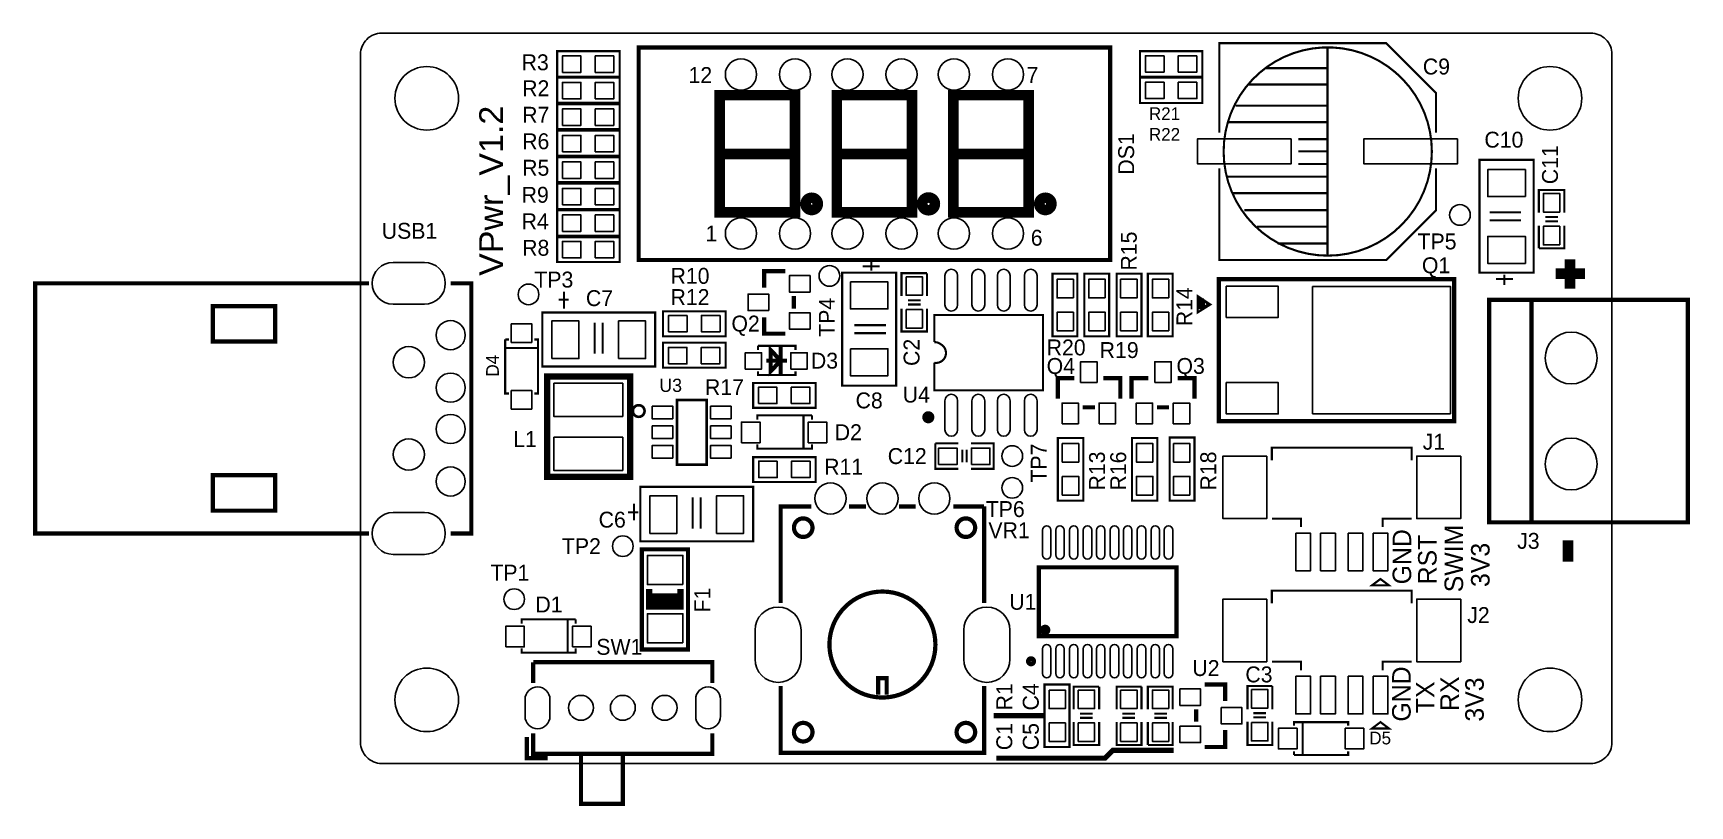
# Model space of a CAD drawing. Extents: x -15.7 to 63.7, y -2 to 35.
import ezdxf
from ezdxf.enums import TextEntityAlignment as Align

# ---------------------------------------------------------------- set-up
doc = ezdxf.new("R2010")
doc.units = 0
for name, color, linetype in [('BG_OUTLINE', 6, 'CONTINUOUS'), ('BG_SILKSCREEN_TOP', 7, 'CONTINUOUS'), ('PG_SILKSCREEN_TOP', 7, 'CONTINUOUS'), ('PIN_TOP', 12, 'CONTINUOUS'), ('RD_SILKSCREEN_TOP', 7, 'CONTINUOUS')]:
    doc.layers.add(name, color=color, linetype=linetype)

msp = doc.modelspace()

# ---------------------------------------------------------------- linework, layer by layer
at = {"layer": 'BG_OUTLINE'}
for points in [[(1.016, 0), (58.9788, 0, 0.414214), (59.9948, 1.016), (59.9948, 33.9852, 0.414214), (58.9788, 35.0012), (1.016, 35.0012, 0.414214), (0, 33.9852), (0, 1.016, 0.414214), (1.016, 0)], [(4.699, 31.877, 1), (1.651, 31.877, 1), (4.699, 31.877)], [(58.547, 31.877, 1), (55.499, 31.877, 1), (58.547, 31.877)], [(4.699, 3.048, 1), (1.651, 3.048, 1), (4.699, 3.048)], [(58.547, 3.048, 1), (55.499, 3.048, 1), (58.547, 3.048)]]:
    msp.add_lwpolyline(points, format="xyb", dxfattribs=at)
at = {"layer": 'BG_SILKSCREEN_TOP'}
for points, const_width in [([(57.9882, 24.1554), (57.9882, 22.7584)], 0.508), ([(57.3024, 23.4696), (58.6994, 23.4696)], 0.508), ([(57.8866, 10.6934), (57.8866, 9.6774)], 0.508), ([(30.353, 2.286), (32.766, 2.286)], 0.254), ([(30.48, 0.254), (35.687, 0.254), (36.068, 0.635), (38.989, 0.635)], 0.254)]:
    msp.add_lwpolyline(points, dxfattribs=dict(at, const_width=const_width))
at = {"layer": 'PG_SILKSCREEN_TOP'}
for points, const_width in [([(9.4234, 34.1376), (12.4206, 34.1376), (12.4206, 32.9184), (9.4234, 32.9184), (9.4234, 34.1376)], 0.1016), ([(13.335, 34.3154), (35.941, 34.3154), (35.941, 24.13), (13.335, 24.13), (13.335, 34.3154)], 0.2032), ([(40.3606, 32.9184), (37.3634, 32.9184), (37.3634, 34.1376), (40.3606, 34.1376), (40.3606, 32.9184)], 0.1016), ([(41.1734, 30.226), (41.1734, 34.5186), (49.1744, 34.5186), (51.562, 32.131), (51.562, 30.226)], 0.1016), ([(46.355, 24.3332), (46.355, 34.3408)], 0.1016), ([(46.355, 33.3248), (43.3578, 33.3248)], 0.1016), ([(9.4234, 32.8676), (12.4206, 32.8676), (12.4206, 31.6738), (9.4234, 31.6738), (9.4234, 32.8676)], 0.1016), ([(40.3606, 31.6484), (37.3634, 31.6484), (37.3634, 32.8676), (40.3606, 32.8676), (40.3606, 31.6484)], 0.1016), ([(46.355, 32.5374), (42.5704, 32.5374)], 0.1016), ([(17.2212, 32.0294), (20.828, 32.0294), (20.828, 26.416), (17.2212, 26.416), (17.2212, 32.0294)], 0.508), ([(22.8346, 32.0294), (26.4414, 32.0294), (26.4414, 26.416), (22.8346, 26.416), (22.8346, 32.0294)], 0.508), ([(28.4226, 32.0294), (32.0294, 32.0294), (32.0294, 26.416), (28.4226, 26.416), (28.4226, 32.0294)], 0.508), ([(9.4234, 31.5976), (12.4206, 31.5976), (12.4206, 30.4038), (9.4234, 30.4038), (9.4234, 31.5976)], 0.1016), ([(46.355, 31.5214), (41.9608, 31.5214)], 0.1016), ([(9.4234, 30.3276), (12.4206, 30.3276), (12.4206, 29.1338), (9.4234, 29.1338), (9.4234, 30.3276)], 0.1016), ([(46.355, 30.734), (41.5544, 30.734)], 0.1016), ([(17.2212, 29.21), (20.828, 29.21)], 0.508), ([(22.8346, 29.21), (26.4414, 29.21)], 0.508), ([(28.4226, 29.21), (32.0294, 29.21)], 0.508), ([(46.355, 29.9212), (44.958, 29.9212)], 0.1016), ([(46.355, 29.337), (44.958, 29.337)], 0.1016), ([(9.4234, 29.0576), (12.4206, 29.0576), (12.4206, 27.8638), (9.4234, 27.8638), (9.4234, 29.0576)], 0.1016), ([(46.355, 28.7274), (44.958, 28.7274)], 0.1016), ([(53.6448, 23.5204), (53.6448, 28.9306), (56.2356, 28.9306), (56.2356, 23.5204), (53.6448, 23.5204)], 0.1016), ([(9.4234, 27.7876), (12.4206, 27.7876), (12.4206, 26.5684), (9.4234, 26.5684), (9.4234, 27.7876)], 0.1016), ([(51.562, 28.5242), (51.562, 26.5176), (49.1744, 24.13), (41.1734, 24.13), (41.1734, 28.5242)], 0.1016), ([(46.355, 28.1178), (41.5544, 28.1178)], 0.1016), ([(46.355, 27.3304), (41.7576, 27.3304)], 0.1016), ([(56.4896, 26.3906), (56.4896, 27.4828), (57.7088, 27.4828), (57.7088, 26.3906)], 0.1016), ([(9.4234, 26.5176), (12.4206, 26.5176), (12.4206, 25.2984), (9.4234, 25.2984), (9.4234, 26.5176)], 0.1016), ([(46.355, 26.5176), (42.3672, 26.5176)], 0.1016), ([(54.1274, 26.416), (55.626, 26.416)], 0.1016), ([(56.7944, 26.1874), (57.404, 26.1874)], 0.1016), ([(46.355, 25.7302), (42.9768, 25.7302)], 0.1016), ([(54.1274, 26.035), (55.626, 26.035)], 0.1016), ([(57.7088, 25.781), (57.7088, 24.6888), (56.4896, 24.6888)], 0.1016), ([(56.4896, 24.6888), (56.4896, 25.781)], 0.1016), ([(56.7944, 25.9842), (57.404, 25.9842)], 0.1016), ([(9.4234, 25.2222), (12.4206, 25.2222), (12.4206, 24.0284), (9.4234, 24.0284), (9.4234, 25.2222)], 0.1016), ([(46.355, 24.9174), (43.9674, 24.9174)], 0.1016), ([(24.892, 23.8252), (24.0792, 23.8252)], 0.1016), ([(24.4856, 24.1046), (24.4856, 23.622)], 0.1016), ([(0.4064, 23.0124), (-15.5956, 23.0124), (-15.5956, 11.0236), (0.4064, 11.0236)], 0.2032), ([(4.318, 23.0124), (5.3086, 23.0124), (5.3086, 11.0236), (4.318, 11.0236)], 0.2032), ([(20.3708, 23.5966), (19.3548, 23.5966), (19.3548, 22.8092)], 0.2032), ([(20.3708, 23.5966), (19.3548, 23.5966), (19.3548, 22.8092)], 0.2032), ([(25.6794, 23.5204), (25.6794, 18.1102), (23.0886, 18.1102), (23.0886, 23.5204), (25.6794, 23.5204)], 0.1016), ([(25.9334, 22.4028), (25.9334, 23.495), (27.1526, 23.495)], 0.1016), ([(27.1526, 23.495), (27.1526, 22.4028)], 0.1016), ([(33.1724, 20.4724), (33.1724, 23.4696), (34.3662, 23.4696), (34.3662, 20.4724), (33.1724, 20.4724)], 0.1016), ([(34.6964, 20.4724), (34.6964, 23.4696), (35.8902, 23.4696), (35.8902, 20.4724), (34.6964, 20.4724)], 0.1016), ([(37.4396, 23.4696), (37.4396, 20.4724), (36.2458, 20.4724), (36.2458, 23.4696), (37.4396, 23.4696)], 0.1016), ([(37.7444, 20.4724), (37.7444, 23.4696), (38.9382, 23.4696), (38.9382, 20.4724), (37.7444, 20.4724)], 0.1016), ([(52.4256, 21.3106), (52.4256, 16.4084), (41.148, 16.4084), (41.148, 23.2156), (52.4256, 23.2156), (52.4256, 21.3106)], 0.2032), ([(54.4322, 23.2156), (55.245, 23.2156)], 0.1016), ([(54.8386, 22.9362), (54.8386, 23.4188)], 0.1016), ([(9.4996, 22.225), (9.9822, 22.225)], 0.1016), ([(9.7536, 22.606), (9.7536, 21.7932)], 0.1016), ([(20.7772, 21.7932), (20.7772, 22.4028)], 0.2032), ([(20.7772, 21.7932), (20.7772, 22.4028)], 0.2032), ([(26.8478, 22.1996), (26.2382, 22.1996)], 0.1016), ([(40.132, 21.6154), (40.132, 22.4028), (40.7416, 21.9964), (40.132, 21.6154), (40.132, 21.8186), (40.2336, 21.8186), (40.2336, 22.3012), (40.3352, 22.1996), (40.3352, 21.8186), (40.4368, 21.8948), (40.4368, 22.1996), (40.64, 21.9964), (40.4368, 21.8948), (40.4368, 21.9964)], 0.1016), ([(54.102, 11.557), (54.102, 22.225), (63.627, 22.225), (63.627, 11.557), (54.102, 11.557)], 0.2032), ([(56.134, 11.557), (56.134, 22.225)], 0.2032), ([(-4.0894, 21.9202), (-4.0894, 20.2184), (-7.0866, 20.2184), (-7.0866, 21.9202), (-4.0894, 21.9202)], 0.2032), ([(8.7122, 21.6154), (14.1224, 21.6154), (14.1224, 19.0246), (8.7122, 19.0246), (8.7122, 21.6154)], 0.1016), ([(17.5006, 20.4724), (14.5034, 20.4724), (14.5034, 21.6662), (17.5006, 21.6662), (17.5006, 20.4724)], 0.1016), ([(19.3548, 21.3868), (19.3548, 20.5994), (20.3708, 20.5994)], 0.2032), ([(19.3548, 21.3868), (19.3548, 20.5994), (20.3708, 20.5994)], 0.2032), ([(27.1526, 21.7932), (27.1526, 20.701), (25.9334, 20.701), (25.9334, 21.7932)], 0.1016), ([(26.8478, 21.9964), (26.2382, 21.9964)], 0.1016), ([(11.2268, 21.1328), (11.2268, 19.6342)], 0.1016), ([(11.6078, 21.1328), (11.6078, 19.6342)], 0.1016), ([(25.1968, 21.0058), (23.6728, 21.0058)], 0.1016), ([(25.1968, 20.6248), (23.6728, 20.6248)], 0.1016), ([(6.9342, 20.32), (6.9342, 17.7292), (7.112, 17.7292)], 0.1016), ([(7.112, 20.32), (6.9342, 20.32)], 0.1016), ([(6.9342, 19.9136), (8.509, 19.9136)], 0.1016), ([(8.3312, 17.7292), (8.509, 17.7292), (8.509, 20.32), (8.3312, 20.32)], 0.1016), ([(14.5034, 20.1676), (17.5006, 20.1676), (17.5006, 18.9738), (14.5034, 18.9738), (14.5034, 20.1676)], 0.1016), ([(19.05, 19.812), (19.05, 20.0152)], 0.1016), ([(19.05, 20.0152), (20.8534, 20.0152), (20.8534, 19.812)], 0.1016), ([(20.1422, 19.304), (19.6596, 19.812), (19.6596, 18.796), (20.1422, 19.304)], 0.2032), ([(20.1422, 20.0152), (20.1422, 18.6182)], 0.2032), ([(19.4564, 19.304), (20.447, 19.304)], 0.2032), ([(8.9408, 13.7414), (8.9408, 18.542), (12.9286, 18.542), (12.9286, 13.7414), (8.9408, 13.7414)], 0.3048), ([(18.8214, 18.2372), (21.8186, 18.2372), (21.8186, 17.0434), (18.8214, 17.0434), (18.8214, 18.2372)], 0.1016), ([(20.8534, 18.796), (20.8534, 18.6182), (19.05, 18.6182), (19.05, 18.796)], 0.1016), ([(34.2138, 18.4658), (33.4264, 18.4658), (33.4264, 17.4752)], 0.2032), ([(34.2138, 18.4658), (33.4264, 18.4658), (33.4264, 17.4752)], 0.2032), ([(36.4236, 17.4752), (36.4236, 18.4658), (35.6108, 18.4658)], 0.2032), ([(36.4236, 17.4752), (36.4236, 18.4658), (35.6108, 18.4658)], 0.2032), ([(37.7698, 18.4658), (36.957, 18.4658), (36.957, 17.4752)], 0.2032), ([(37.7698, 18.4658), (36.957, 18.4658), (36.957, 17.4752)], 0.2032), ([(39.9796, 17.4752), (39.9796, 18.4658), (39.1668, 18.4658)], 0.2032), ([(39.9796, 17.4752), (39.9796, 18.4658), (39.1668, 18.4658)], 0.2032), ([(15.1638, 17.4244), (16.5862, 17.4244), (16.5862, 14.3256), (15.1638, 14.3256), (15.1638, 17.4244)], 0.127), ([(21.6408, 16.6878), (19.0246, 16.6878), (19.0246, 16.4846)], 0.1016), ([(21.2344, 16.6878), (21.2344, 15.0876)], 0.1016), ([(21.6408, 16.4846), (21.6408, 16.6878)], 0.1016), ([(27.051, 16.6624), (27.3812, 16.6624)], 0.2032), ([(34.6202, 17.0688), (35.2044, 17.0688)], 0.2032), ([(34.6202, 17.0688), (35.2044, 17.0688)], 0.2032), ([(38.1762, 17.0688), (38.7604, 17.0688)], 0.2032), ([(38.1762, 17.0688), (38.7604, 17.0688)], 0.2032), ([(27.1018, 16.4592), (27.3304, 16.4592)], 0.2032), ([(19.0246, 15.2908), (19.0246, 15.0876), (21.6408, 15.0876), (21.6408, 15.2908)], 0.1016), ([(28.6512, 14.1224), (27.559, 14.1224), (27.559, 15.3416)], 0.1016), ([(27.559, 15.3416), (28.6512, 15.3416)], 0.1016), ([(29.2608, 15.3416), (30.353, 15.3416), (30.353, 14.1224), (29.2608, 14.1224)], 0.1016), ([(34.6456, 15.5956), (34.6456, 12.5984), (33.4264, 12.5984), (33.4264, 15.5956), (34.6456, 15.5956)], 0.1016), ([(36.9824, 12.5984), (36.9824, 15.5956), (38.2016, 15.5956), (38.2016, 12.5984), (36.9824, 12.5984)], 0.1016), ([(38.7858, 12.5984), (38.7858, 15.621), (39.9796, 15.621), (39.9796, 12.5984), (38.7858, 12.5984)], 0.1016), ([(50.3936, 14.5288), (50.3936, 15.1384), (43.688, 15.1384), (43.688, 14.5288)], 0.1016), ([(21.8186, 13.4874), (18.8214, 13.4874), (18.8214, 14.6812), (21.8186, 14.6812), (21.8186, 13.4874)], 0.1016), ([(28.8544, 15.0368), (28.8544, 14.4272)], 0.1016), ([(29.0576, 15.0368), (29.0576, 14.4272)], 0.1016), ([(-4.0894, 12.1158), (-4.0894, 13.8176), (-7.0866, 13.8176), (-7.0866, 12.1158), (-4.0894, 12.1158)], 0.2032), ([(13.4112, 13.2588), (18.8214, 13.2588), (18.8214, 10.6426), (13.4112, 10.6426), (13.4112, 13.2588)], 0.1016), ([(15.9258, 12.7508), (15.9258, 11.2522)], 0.1016), ([(16.3068, 12.7508), (16.3068, 11.2522)], 0.1016), ([(12.827, 12.0396), (13.3096, 12.0396)], 0.1016), ([(13.1064, 12.446), (13.1064, 11.6586)], 0.1016), ([(20.1422, 7.6962), (20.1422, 12.319), (21.6154, 12.319)], 0.2032), ([(23.4188, 12.319), (24.2316, 12.319)], 0.2032), ([(25.8064, 12.319), (26.6192, 12.319)], 0.2032), ([(28.4226, 12.319), (29.8958, 12.319)], 0.2032), ([(29.8958, 12.319), (29.8958, 7.6962)], 0.2032), ([(45.085, 11.3284), (45.085, 11.7348), (43.688, 11.7348)], 0.1016), ([(48.9966, 11.3284), (48.9966, 11.7348), (50.3936, 11.7348)], 0.1016), ([(13.4874, 5.461), (13.4874, 10.2616), (15.6972, 10.2616), (15.6972, 5.461), (13.4874, 5.461)], 0.2032), ([(32.512, 6.096), (39.116, 6.096), (39.116, 9.398), (32.512, 9.398), (32.512, 6.096)], 0.2032), ([(49.3014, 8.5344), (48.4886, 8.5344), (48.895, 8.8392), (49.3014, 8.5344)], 0.1016), ([(13.7922, 8.128), (13.8938, 8.128)], 0.2032), ([(13.7922, 7.9248), (15.3924, 7.9248)], 0.2032), ([(15.2908, 8.128), (15.3924, 8.128)], 0.2032), ([(50.3936, 7.6708), (50.3936, 8.2804), (43.688, 8.2804), (43.688, 7.6708)], 0.1016), ([(13.7922, 7.7216), (15.3924, 7.7216)], 0.2032), ([(13.7922, 7.5184), (15.3924, 7.5184)], 0.2032), ([(10.3124, 6.9088), (7.7216, 6.9088), (7.7216, 6.7056)], 0.1016), ([(9.9314, 6.9088), (9.9314, 5.3086)], 0.1016), ([(10.3124, 6.7056), (10.3124, 6.9088)], 0.1016), ([(7.7216, 5.5118), (7.7216, 5.3086), (10.3124, 5.3086), (10.3124, 5.5118)], 0.1016), ([(8.2804, 4.8514), (16.8656, 4.8514), (16.8656, 3.8608)], 0.2032), ([(8.2804, 3.8608), (8.2804, 4.8514)], 0.2032), ([(45.085, 4.4704), (45.085, 4.8768), (43.688, 4.8768)], 0.1016), ([(48.9966, 4.4704), (48.9966, 4.8768), (50.3936, 4.8768)], 0.1016), ([(25.2222, 3.302), (25.2222, 4.0894), (24.8158, 4.0894), (24.8158, 3.302)], 0.2032), ([(29.8958, 3.7084), (29.8958, 0.508), (20.1422, 0.508), (20.1422, 3.7084)], 0.2032), ([(33.9852, 3.7846), (33.9852, 0.7874), (32.7914, 0.7874), (32.7914, 3.7846), (33.9852, 3.7846)], 0.1016), ([(34.1884, 2.5908), (34.1884, 3.683), (35.4076, 3.683)], 0.1016), ([(35.4076, 3.683), (35.4076, 2.5908)], 0.1016), ([(36.2458, 2.5908), (36.2458, 3.683), (37.4396, 3.683)], 0.1016), ([(37.4396, 3.683), (37.4396, 2.5908)], 0.1016), ([(37.7444, 2.5908), (37.7444, 3.683), (38.9382, 3.683), (38.9382, 2.5908)], 0.1016), ([(41.4528, 2.9972), (41.4528, 3.7846), (40.4622, 3.7846)], 0.2032), ([(41.4528, 2.9972), (41.4528, 3.7846), (40.4622, 3.7846)], 0.2032), ([(42.5196, 2.5908), (42.5196, 3.7084), (43.7134, 3.7084)], 0.1016), ([(43.7134, 3.7084), (43.7134, 2.5908)], 0.1016), ([(35.1028, 2.3876), (34.4932, 2.3876)], 0.1016), ([(37.1348, 2.3876), (36.5252, 2.3876)], 0.1016), ([(38.0492, 2.3876), (38.6588, 2.3876)], 0.1016), ([(40.0558, 2.5908), (40.0558, 2.0066)], 0.2032), ([(40.0558, 2.5908), (40.0558, 2.0066)], 0.2032), ([(43.4086, 2.413), (42.799, 2.413)], 0.1016), ([(35.4076, 1.9812), (35.4076, 0.889), (34.1884, 0.889), (34.1884, 1.9812)], 0.1016), ([(35.1028, 2.1844), (34.4932, 2.1844)], 0.1016), ([(37.4396, 1.9812), (37.4396, 0.889), (36.2458, 0.889), (36.2458, 1.9812)], 0.1016), ([(37.1348, 2.1844), (36.5252, 2.1844)], 0.1016), ([(38.9382, 1.9812), (38.9382, 0.889), (37.7444, 0.889)], 0.1016), ([(37.7444, 0.889), (37.7444, 1.9812)], 0.1016), ([(38.0492, 2.1844), (38.6588, 2.1844)], 0.1016), ([(40.4622, 0.7874), (41.4528, 0.7874), (41.4528, 1.6002)], 0.2032), ([(40.4622, 0.7874), (41.4528, 0.7874), (41.4528, 1.6002)], 0.2032), ([(43.7134, 2.0066), (43.7134, 0.889), (42.5196, 0.889), (42.5196, 2.0066)], 0.1016), ([(43.4086, 2.2098), (42.799, 2.2098)], 0.1016), ([(47.3456, 1.8034), (47.3456, 1.9812), (44.7548, 1.9812), (44.7548, 1.8034)], 0.1016), ([(45.1612, 0.4064), (45.1612, 1.9812)], 0.1016), ([(49.3014, 1.6764), (48.4886, 1.6764), (48.895, 1.9812), (49.3014, 1.6764)], 0.1016), ([(7.9756, 1.27), (7.9756, 0.254), (8.9662, 0.254)], 0.2032), ([(16.8656, 1.4478), (16.8656, 0.4572), (8.2804, 0.4572), (8.2804, 1.4478)], 0.2032), ([(10.5664, 0.4572), (10.5664, -1.9304), (12.573, -1.9304), (12.573, 0.4572)], 0.2032), ([(44.7548, 0.4064), (47.3456, 0.4064), (47.3456, 0.5842)], 0.1016), ([(44.7548, 0.5842), (44.7548, 0.4064)], 0.1016)]:
    msp.add_lwpolyline(points, dxfattribs=dict(at, const_width=const_width))
for points, const_width in [([(51.3588, 29.337, 1.000824), (41.3766, 29.3116, 0.999177), (51.3588, 29.337)], 0.1016), ([(21.9202, 26.8224, 0.986397), (21.336, 26.8224, 1.013791), (21.9202, 26.8224)], 0.508), ([(27.5336, 26.8224, 0.986961), (26.924, 26.8224, 1.013211), (27.5336, 26.8224)], 0.508), ([(33.1216, 26.8224, 0.986398), (32.5374, 26.8224, 1.013789), (33.1216, 26.8224)], 0.508), ([(27.813, 20.0914, 0.172685), (27.5082, 20.193), (27.5082, 21.4884), (32.7152, 21.4884), (32.7152, 17.8816), (27.5082, 17.8816), (27.5082, 19.2024, 0.849457), (27.813, 20.0914)], 0.1016), ([(13.6144, 16.891, 1), (13.0556, 16.891, 1), (13.6144, 16.891)], 0.127), ([(21.6662, 11.303, 0.993273), (20.7772, 11.303, 1.006772), (21.6662, 11.303)], 0.2032), ([(29.464, 11.303, 0.993274), (28.575, 11.303, 1.006772), (29.464, 11.303)], 0.2032), ([(27.559, 5.6896, 0.999095), (22.479, 5.715, 1.000906), (27.559, 5.6896)], 0.2032), ([(32.9438, 6.4008, -1.030465), (32.6898, 6.4008, -0.970436), (32.9438, 6.4008)], 0.254), ([(32.258, 4.9022, -1.045746), (32.0294, 4.9022, -0.956255), (32.258, 4.9022)], 0.254), ([(21.6662, 1.4986, 1.003155), (20.7772, 1.4986, 0.996855), (21.6662, 1.4986)], 0.2032), ([(29.464, 1.4986, 1.003155), (28.575, 1.4986, 0.996855), (29.464, 1.4986)], 0.2032)]:
    msp.add_lwpolyline(points, format="xyb", dxfattribs=dict(at, const_width=const_width))
at = {"layer": 'PG_SILKSCREEN_TOP', "const_width": 0.2032}
msp.add_lwpolyline([(27.4066, 16.5862, 1), (27.0306, 16.5982, 1)], format="xyb", close=True, dxfattribs=at)
msp.add_lwpolyline([(15.3924, 8.255), (15.3924, 7.4676), (13.7922, 7.4676), (13.7922, 8.255), (13.8938, 8.255), (13.8938, 8.0518), (15.2908, 8.0518), (15.2908, 8.255)], close=True, dxfattribs=at)
at = {"layer": 'PIN_TOP'}
for points in [[(9.6774, 33.1216), (9.6774, 33.909), (10.5664, 33.909), (10.5664, 33.1216)], [(11.2522, 33.1216), (11.2522, 33.909), (12.1412, 33.909), (12.1412, 33.1216)], [(38.5191, 33.9217), (38.5191, 33.1343), (37.6301, 33.1343), (37.6301, 33.9217)], [(40.0939, 33.9217), (40.0939, 33.1343), (39.2049, 33.1343), (39.2049, 33.9217)], [(9.6774, 31.8516), (9.6774, 32.639), (10.5664, 32.639), (10.5664, 31.8516)], [(11.2522, 31.8516), (11.2522, 32.639), (12.1412, 32.639), (12.1412, 31.8516)], [(38.5191, 32.6517), (38.5191, 31.8643), (37.6301, 31.8643), (37.6301, 32.6517)], [(40.0939, 32.6517), (40.0939, 31.8643), (39.2049, 31.8643), (39.2049, 32.6517)], [(9.6774, 30.5816), (9.6774, 31.369), (10.5664, 31.369), (10.5664, 30.5816)], [(11.2522, 30.5816), (11.2522, 31.369), (12.1412, 31.369), (12.1412, 30.5816)], [(9.6774, 29.3116), (9.6774, 30.099), (10.5664, 30.099), (10.5664, 29.3116)], [(11.2522, 29.3116), (11.2522, 30.099), (12.1412, 30.099), (12.1412, 29.3116)], [(44.6151, 29.9339), (44.6151, 28.7401), (40.1193, 28.7401), (40.1193, 29.9339)], [(52.5907, 29.9339), (52.5907, 28.7401), (48.0949, 28.7401), (48.0949, 29.9339)], [(9.6774, 28.0416), (9.6774, 28.829), (10.5664, 28.829), (10.5664, 28.0416)], [(11.2522, 28.0416), (11.2522, 28.829), (12.1412, 28.829), (12.1412, 28.0416)], [(55.8419, 27.1653), (54.0385, 27.1653), (54.0385, 28.4607), (55.8419, 28.4607)], [(9.6774, 26.7716), (9.6774, 27.559), (10.5664, 27.559), (10.5664, 26.7716)], [(11.2522, 26.7716), (11.2522, 27.559), (12.1412, 27.559), (12.1412, 26.7716)], [(57.4929, 26.4287), (56.7055, 26.4287), (56.7055, 27.3177), (57.4929, 27.3177)], [(9.6774, 25.5016), (9.6774, 26.289), (10.5664, 26.289), (10.5664, 25.5016)], [(11.2522, 25.5016), (11.2522, 26.289), (12.1412, 26.289), (12.1412, 25.5016)], [(57.4929, 24.8539), (56.7055, 24.8539), (56.7055, 25.7429), (57.4929, 25.7429)], [(9.6774, 24.2316), (9.6774, 25.019), (10.5664, 25.019), (10.5664, 24.2316)], [(11.2522, 24.2316), (11.2522, 25.019), (12.1412, 25.019), (12.1412, 24.2316)], [(55.8419, 23.9649), (54.0385, 23.9649), (54.0385, 25.2603), (55.8419, 25.2603)], [(21.5519, 22.5933), (20.5613, 22.5933), (20.5613, 23.3807), (21.5519, 23.3807)], [(23.4823, 23.0759), (25.2857, 23.0759), (25.2857, 21.7805), (23.4823, 21.7805)], [(26.1493, 23.3299), (26.9367, 23.3299), (26.9367, 22.4409), (26.1493, 22.4409)], [(34.1757, 22.3139), (33.3883, 22.3139), (33.3883, 23.2029), (34.1757, 23.2029)], [(35.6997, 22.3139), (34.9123, 22.3139), (34.9123, 23.2029), (35.6997, 23.2029)], [(36.4363, 23.2029), (37.2237, 23.2029), (37.2237, 22.3139), (36.4363, 22.3139)], [(38.7477, 22.3139), (37.9603, 22.3139), (37.9603, 23.2029), (38.7477, 23.2029)], [(19.5707, 21.7043), (18.5801, 21.7043), (18.5801, 22.4917), (19.5707, 22.4917)], [(41.5036, 22.8727), (43.9928, 22.8727), (43.9928, 21.3741), (41.5036, 21.3741)], [(45.6438, 22.86), (52.2478, 22.86), (52.2478, 16.764), (45.6438, 16.764)], [(15.6591, 21.4757), (15.6591, 20.6883), (14.7701, 20.6883), (14.7701, 21.4757)], [(17.2339, 21.4757), (17.2339, 20.6883), (16.3449, 20.6883), (16.3449, 21.4757)], [(21.5519, 20.8153), (20.5613, 20.8153), (20.5613, 21.6027), (21.5519, 21.6027)], [(26.1493, 21.7551), (26.9367, 21.7551), (26.9367, 20.8661), (26.1493, 20.8661)], [(34.1757, 20.7391), (33.3883, 20.7391), (33.3883, 21.6281), (34.1757, 21.6281)], [(35.6997, 20.7391), (34.9123, 20.7391), (34.9123, 21.6281), (35.6997, 21.6281)], [(36.4363, 21.6281), (37.2237, 21.6281), (37.2237, 20.7391), (36.4363, 20.7391)], [(38.7477, 20.7391), (37.9603, 20.7391), (37.9603, 21.6281), (38.7477, 21.6281)], [(8.2169, 20.1803), (7.2263, 20.1803), (7.2263, 21.0693), (8.2169, 21.0693)], [(9.1694, 19.4056), (9.1694, 21.209), (10.4648, 21.209), (10.4648, 19.4056)], [(12.3698, 19.4056), (12.3698, 21.209), (13.6652, 21.209), (13.6652, 19.4056)], [(14.7574, 19.1516), (14.7574, 19.939), (15.6464, 19.939), (15.6464, 19.1516)], [(16.3322, 19.1516), (16.3322, 19.939), (17.2212, 19.939), (17.2212, 19.1516)], [(23.4823, 19.8755), (25.2857, 19.8755), (25.2857, 18.5801), (23.4823, 18.5801)], [(18.4404, 18.8976), (18.4404, 19.685), (19.2278, 19.685), (19.2278, 18.8976)], [(20.6248, 18.8976), (20.6248, 19.685), (21.4122, 19.685), (21.4122, 18.8976)], [(34.5186, 18.2626), (34.5186, 19.2532), (35.306, 19.2532), (35.306, 18.2626)], [(38.0746, 18.2626), (38.0746, 19.2532), (38.862, 19.2532), (38.862, 18.2626)], [(8.2169, 16.9799), (7.2263, 16.9799), (7.2263, 17.8689), (8.2169, 17.8689)], [(12.573, 16.6243), (9.271, 16.6243), (9.271, 18.2245), (12.573, 18.2245)], [(19.0754, 17.2466), (19.0754, 18.034), (19.9644, 18.034), (19.9644, 17.2466)], [(20.6502, 17.2466), (20.6502, 18.034), (21.5392, 18.034), (21.5392, 17.2466)], [(41.5036, 18.2499), (43.9928, 18.2499), (43.9928, 16.7513), (41.5036, 16.7513)], [(14.9733, 16.51), (13.9827, 16.51), (13.9827, 17.1196), (14.9733, 17.1196)], [(17.7673, 16.51), (16.7767, 16.51), (16.7767, 17.1196), (17.7673, 17.1196)], [(33.6296, 16.2814), (33.6296, 17.272), (34.417, 17.272), (34.417, 16.2814)], [(35.4076, 16.2814), (35.4076, 17.272), (36.195, 17.272), (36.195, 16.2814)], [(37.1856, 16.2814), (37.1856, 17.272), (37.973, 17.272), (37.973, 16.2814)], [(38.9636, 16.2814), (38.9636, 17.272), (39.751, 17.272), (39.751, 16.2814)], [(14.9733, 15.5702), (13.9827, 15.5702), (13.9827, 16.1798), (14.9733, 16.1798)], [(17.7673, 15.5702), (16.7767, 15.5702), (16.7767, 16.1798), (17.7673, 16.1798)], [(18.2626, 15.367), (18.2626, 16.3576), (19.1516, 16.3576), (19.1516, 15.367)], [(21.463, 15.367), (21.463, 16.3576), (22.352, 16.3576), (22.352, 15.367)], [(12.573, 14.0335), (9.271, 14.0335), (9.271, 15.6337), (12.573, 15.6337)], [(14.9733, 14.6304), (13.9827, 14.6304), (13.9827, 15.24), (14.9733, 15.24)], [(17.7673, 14.6304), (16.7767, 14.6304), (16.7767, 15.24), (17.7673, 15.24)], [(27.7114, 14.3256), (27.7114, 15.113), (28.6004, 15.113), (28.6004, 14.3256)], [(29.2862, 14.3256), (29.2862, 15.113), (30.1752, 15.113), (30.1752, 14.3256)], [(33.6423, 15.3289), (34.4297, 15.3289), (34.4297, 14.4399), (33.6423, 14.4399)], [(37.9857, 14.4399), (37.1983, 14.4399), (37.1983, 15.3289), (37.9857, 15.3289)], [(39.7637, 14.4399), (38.9763, 14.4399), (38.9763, 15.3289), (39.7637, 15.3289)], [(19.9771, 14.4907), (19.9771, 13.7033), (19.0881, 13.7033), (19.0881, 14.4907)], [(21.5519, 14.4907), (21.5519, 13.7033), (20.6629, 13.7033), (20.6629, 14.4907)], [(43.4467, 14.732), (43.4467, 11.7348), (41.3385, 11.7348), (41.3385, 14.732)], [(52.7431, 14.732), (52.7431, 11.7348), (50.6349, 11.7348), (50.6349, 14.732)], [(33.6423, 13.7541), (34.4297, 13.7541), (34.4297, 12.8651), (33.6423, 12.8651)], [(37.9857, 12.8651), (37.1983, 12.8651), (37.1983, 13.7541), (37.9857, 13.7541)], [(39.7637, 12.8651), (38.9763, 12.8651), (38.9763, 13.7541), (39.7637, 13.7541)], [(13.8684, 11.0236), (13.8684, 12.827), (15.1638, 12.827), (15.1638, 11.0236)], [(17.0688, 11.0236), (17.0688, 12.827), (18.3642, 12.827), (18.3642, 11.0236)], [(44.831, 11.0363), (45.5422, 11.0363), (45.5422, 9.2329), (44.831, 9.2329)], [(46.0248, 11.0363), (46.736, 11.0363), (46.736, 9.2329), (46.0248, 9.2329)], [(47.3456, 11.0363), (48.0568, 11.0363), (48.0568, 9.2329), (47.3456, 9.2329)], [(48.5394, 11.0363), (49.2506, 11.0363), (49.2506, 9.2329), (48.5394, 9.2329)], [(15.4559, 8.5725), (13.7541, 8.5725), (13.7541, 9.9695), (15.4559, 9.9695)], [(15.4559, 5.7785), (13.7541, 5.7785), (13.7541, 7.1755), (15.4559, 7.1755)], [(43.4467, 7.874), (43.4467, 4.8768), (41.3385, 4.8768), (41.3385, 7.874)], [(52.7431, 7.874), (52.7431, 4.8768), (50.6349, 4.8768), (50.6349, 7.874)], [(6.9596, 5.588), (6.9596, 6.5786), (7.8486, 6.5786), (7.8486, 5.588)], [(10.16, 5.588), (10.16, 6.5786), (11.049, 6.5786), (11.049, 5.588)], [(44.831, 4.1783), (45.5422, 4.1783), (45.5422, 2.3749), (44.831, 2.3749)], [(46.0248, 4.1783), (46.736, 4.1783), (46.736, 2.3749), (46.0248, 2.3749)], [(47.3456, 4.1783), (48.0568, 4.1783), (48.0568, 2.3749), (47.3456, 2.3749)], [(48.5394, 4.1783), (49.2506, 4.1783), (49.2506, 2.3749), (48.5394, 2.3749)], [(33.0073, 3.5179), (33.7947, 3.5179), (33.7947, 2.6289), (33.0073, 2.6289)], [(34.4043, 3.5179), (35.1917, 3.5179), (35.1917, 2.6289), (34.4043, 2.6289)], [(36.4363, 3.5179), (37.2237, 3.5179), (37.2237, 2.6289), (36.4363, 2.6289)], [(38.7477, 2.6289), (37.9603, 2.6289), (37.9603, 3.5179), (38.7477, 3.5179)], [(39.2811, 3.5687), (40.2717, 3.5687), (40.2717, 2.7813), (39.2811, 2.7813)], [(42.7101, 3.5433), (43.4975, 3.5433), (43.4975, 2.6543), (42.7101, 2.6543)], [(41.2623, 2.6797), (42.2529, 2.6797), (42.2529, 1.8923), (41.2623, 1.8923)], [(33.0073, 1.9431), (33.7947, 1.9431), (33.7947, 1.0541), (33.0073, 1.0541)], [(34.4043, 1.9431), (35.1917, 1.9431), (35.1917, 1.0541), (34.4043, 1.0541)], [(36.4363, 1.9431), (37.2237, 1.9431), (37.2237, 1.0541), (36.4363, 1.0541)], [(38.7477, 1.0541), (37.9603, 1.0541), (37.9603, 1.9431), (38.7477, 1.9431)], [(39.2811, 1.7907), (40.2717, 1.7907), (40.2717, 1.0033), (39.2811, 1.0033)], [(42.7101, 1.9685), (43.4975, 1.9685), (43.4975, 1.0795), (42.7101, 1.0795)], [(44.8945, 1.6891), (44.8945, 0.6985), (44.0055, 0.6985), (44.0055, 1.6891)], [(48.0949, 1.6891), (48.0949, 0.6985), (47.2059, 0.6985), (47.2059, 1.6891)]]:
    msp.add_lwpolyline(points, close=True, dxfattribs=at)
for points in [[(3.0607, 22.0091), (1.5621, 22.0091, -1), (1.5621, 24.0157), (3.0607, 24.0157, -1)], [(28.6258, 23.3807), (28.6258, 21.9837, -1), (28.0162, 21.9837), (28.0162, 23.3807, -1)], [(29.9212, 23.3807), (29.9212, 21.9837, -1), (29.3116, 21.9837), (29.3116, 23.3807, -1)], [(31.1404, 23.3807), (31.1404, 21.9837, -1), (30.5308, 21.9837), (30.5308, 23.3807, -1)], [(32.4358, 23.3807), (32.4358, 21.9837, -1), (31.8262, 21.9837), (31.8262, 23.3807, -1)], [(28.6258, 17.3863), (28.6258, 15.9893, -1), (28.0162, 15.9893), (28.0162, 17.3863, -1)], [(29.9212, 17.3863), (29.9212, 15.9893, -1), (29.3116, 15.9893), (29.3116, 17.3863, -1)], [(31.1404, 17.3863), (31.1404, 15.9893, -1), (30.5308, 15.9893), (30.5308, 17.3863, -1)], [(32.4358, 17.3863), (32.4358, 15.9893, -1), (31.8262, 15.9893), (31.8262, 17.3863, -1)], [(3.0607, 10.0203), (1.5621, 10.0203, -1), (1.5621, 12.0269), (3.0607, 12.0269, -1)], [(33.0962, 11.1887), (33.0962, 9.9949, -1), (32.6898, 9.9949), (32.6898, 11.1887, -1)], [(33.7312, 11.1887), (33.7312, 9.9949, -1), (33.3248, 9.9949), (33.3248, 11.1887, -1)], [(34.3916, 11.1887), (34.3916, 9.9949, -1), (33.9852, 9.9949), (33.9852, 11.1887, -1)], [(35.052, 11.1887), (35.052, 9.9949, -1), (34.6456, 9.9949), (34.6456, 11.1887, -1)], [(35.687, 11.1887), (35.687, 9.9949, -1), (35.2806, 9.9949), (35.2806, 11.1887, -1)], [(36.3474, 11.1887), (36.3474, 9.9949, -1), (35.941, 9.9949), (35.941, 11.1887, -1)], [(36.9824, 11.1887), (36.9824, 9.9949, -1), (36.576, 9.9949), (36.576, 11.1887, -1)], [(37.6428, 11.1887), (37.6428, 9.9949, -1), (37.2364, 9.9949), (37.2364, 11.1887, -1)], [(38.3032, 11.1887), (38.3032, 9.9949, -1), (37.8968, 9.9949), (37.8968, 11.1887, -1)], [(38.9382, 11.1887), (38.9382, 9.9949, -1), (38.5318, 9.9949), (38.5318, 11.1887, -1)], [(18.9103, 4.9911), (18.9103, 6.3881, -1), (21.1201, 6.3881), (21.1201, 4.9911, -1)], [(28.9179, 4.9911), (28.9179, 6.3881, -1), (31.1277, 6.3881), (31.1277, 4.9911, -1)], [(33.0962, 5.4991), (33.0962, 4.3053, -1), (32.6898, 4.3053), (32.6898, 5.4991, -1)], [(33.7312, 5.4991), (33.7312, 4.3053, -1), (33.3248, 4.3053), (33.3248, 5.4991, -1)], [(34.3916, 5.4991), (34.3916, 4.3053, -1), (33.9852, 4.3053), (33.9852, 5.4991, -1)], [(35.052, 5.4991), (35.052, 4.3053, -1), (34.6456, 4.3053), (34.6456, 5.4991, -1)], [(35.687, 5.4991), (35.687, 4.3053, -1), (35.2806, 4.3053), (35.2806, 5.4991, -1)], [(36.3474, 5.4991), (36.3474, 4.3053, -1), (35.941, 4.3053), (35.941, 5.4991, -1)], [(36.9824, 5.4991), (36.9824, 4.3053, -1), (36.576, 4.3053), (36.576, 5.4991, -1)], [(37.6428, 5.4991), (37.6428, 4.3053, -1), (37.2364, 4.3053), (37.2364, 5.4991, -1)], [(38.3032, 5.4991), (38.3032, 4.3053, -1), (37.8968, 4.3053), (37.8968, 5.4991, -1)], [(38.9382, 5.4991), (38.9382, 4.3053, -1), (38.5318, 4.3053), (38.5318, 5.4991, -1)], [(9.0805, 3.0734), (9.0805, 2.2606, -1), (7.8867, 2.2606), (7.8867, 3.0734, -1)], [(17.2593, 3.0734), (17.2593, 2.2606, -1), (16.0655, 2.2606), (16.0655, 3.0734, -1)]]:
    msp.add_lwpolyline(points, format="xyb", close=True, dxfattribs=at)
for centre, radius in [((18.2372, 33.02), 0.7493), ((20.828, 33.02), 0.7493), ((23.3426, 33.02), 0.7493), ((25.9334, 33.02), 0.7493), ((28.448, 33.02), 0.7493), ((31.0388, 33.02), 0.7493), ((52.705, 26.289), 0.4953), ((18.2372, 25.4), 0.7493), ((20.828, 25.4), 0.7493), ((23.3426, 25.4), 0.7493), ((25.9334, 25.4), 0.7493), ((28.448, 25.4), 0.7493), ((31.0388, 25.4), 0.7493), ((22.479, 23.368), 0.4953), ((8.0518, 22.479), 0.4953), ((4.318, 20.5232), 0.6985), ((58.039, 19.431), 1.2446), ((2.3114, 19.2278), 0.7493), ((4.318, 18.0086), 0.6985), ((4.318, 16.0274), 0.6985), ((2.3114, 14.8082), 0.7493), ((31.242, 14.732), 0.4953), ((58.039, 14.351), 1.2446), ((4.318, 13.5128), 0.6985), ((31.242, 13.208), 0.4953), ((22.5298, 12.7), 0.7493), ((25.019, 12.7), 0.7493), ((27.5082, 12.7), 0.7493), ((12.573, 10.414), 0.4953), ((7.366, 7.874), 0.4953), ((10.5664, 2.667), 0.5969), ((12.573, 2.667), 0.5969), ((14.5796, 2.667), 0.5969)]:
    msp.add_circle(centre, radius, dxfattribs=at)

# ---------------------------------------------------------------- texts
at = {"layer": 'BG_SILKSCREEN_TOP', "width": 1.066667}
msp.add_text('VPwr_V1.2', height=1.143, rotation=90, dxfattribs=at).set_placement((6.8326, 23.368))
at = {"layer": 'BG_SILKSCREEN_TOP'}
for s, p in [('GND', (50.3682, 8.5852)), ('SWIM', (52.8574, 8.2042)), ('RST', (51.5874, 8.5852)), ('3V3', (54.1274, 8.4582)), ('GND', (50.3428, 2.0066)), ('RX', (52.6542, 2.5146)), ('3V3', (53.848, 2.0066)), ('TX', (51.4858, 2.413))]:
    msp.add_text(s, height=0.889, rotation=90, dxfattribs=at).set_placement(p)
at = {"layer": 'PG_SILKSCREEN_TOP'}
for s, p in [('12', (15.7226, 32.6136)), ('7', (31.9278, 32.6136)), ('1', (16.5354, 25.019)), ('6', (32.131, 24.8158))]:
    msp.add_text(s, height=0.762, dxfattribs=at).set_placement(p)
at = {"layer": 'RD_SILKSCREEN_TOP'}
for s, height, p in [('R3', 0.762, (7.7216, 33.2232)), ('C9', 0.762, (50.927, 33.02)), ('R2', 0.762, (7.747, 31.9786)), ('R7', 0.762, (7.747, 30.7086)), ('R21', 0.6096, (37.7952, 30.8356)), ('R6', 0.762, (7.747, 29.4386)), ('R22', 0.6096, (37.7952, 29.845)), ('R5', 0.762, (7.747, 28.1686)), ('R9', 0.762, (7.7216, 26.8732)), ('R4', 0.762, (7.7216, 25.6032)), ('USB1', 0.762, (1.016, 25.146)), ('R8', 0.762, (7.747, 24.3332)), ('TP5', 0.762, (50.673, 24.638)), ('TP3', 0.762, (8.3312, 22.8092)), ('R10', 0.762, (14.859, 22.987)), ('R12', 0.762, (14.859, 21.971)), ('Q2', 0.762, (17.78, 20.701)), ('R20', 0.762, (32.893, 19.558)), ('R19', 0.762, (35.433, 19.431)), ('D3', 0.762, (21.59, 18.923)), ('Q4', 0.762, (32.893, 18.669)), ('Q3', 0.762, (39.116, 18.669)), ('U3', 0.635, (14.3256, 17.8054)), ('R17', 0.762, (16.51, 17.653)), ('L1', 0.762, (7.3152, 15.1638)), ('D2', 0.762, (22.733, 15.494)), ('C12', 0.762, (25.273, 14.351)), ('R11', 0.762, (22.225, 13.843)), ('TP6', 0.762, (29.972, 11.811)), ('VR1', 0.762, (30.099, 10.795)), ('TP2', 0.762, (9.652, 10.033)), ('J3', 0.762, (55.4482, 10.287)), ('TP1', 0.762, (6.223, 8.763)), ('D1', 0.762, (8.382, 7.239)), ('SW1', 0.762, (11.303, 5.207)), ('U2', 0.762, (39.878, 4.191)), ('C3', 0.762, (42.418, 3.8862)), ('D5', 0.6096, (48.3616, 0.9144))]:
    msp.add_text(s, height=height, dxfattribs=at).set_placement(p)
for s, p in [('C10', (54.8132, 29.5148)), ('Q1', (51.562, 23.495)), ('C7', (11.4554, 21.9202)), ('C8', (24.384, 17.018)), ('U4', (26.6446, 17.2974)), ('J1', (51.4604, 15.0368)), ('C6', (12.065, 11.303)), ('U1', (31.75, 7.366)), ('J2', (53.594, 6.731))]:
    msp.add_text(s, height=0.762, dxfattribs=at).set_placement(p, align=Align.CENTER)
for s, height, p in [('DS1', 0.762, (37.084, 28.2194)), ('C11', 0.762, (57.404, 27.7622)), ('R15', 0.762, (37.211, 23.622)), ('TP4', 0.762, (22.733, 20.447)), ('R14', 0.762, (39.878, 20.955)), ('C2', 0.762, (26.797, 19.05)), ('D4', 0.6096, (6.6294, 18.542)), ('TP7', 0.762, (32.893, 13.462)), ('R13', 0.762, (35.687, 13.081)), ('R16', 0.762, (36.703, 13.081)), ('R18', 0.762, (41.021, 13.081)), ('F1', 0.762, (16.764, 7.239)), ('R1', 0.762, (31.242, 2.54)), ('C4', 0.762, (32.512, 2.54)), ('C1', 0.762, (31.242, 0.635)), ('C5', 0.762, (32.512, 0.635))]:
    msp.add_text(s, height=height, rotation=90, dxfattribs=at).set_placement(p)

doc.saveas('drawing.dxf')
